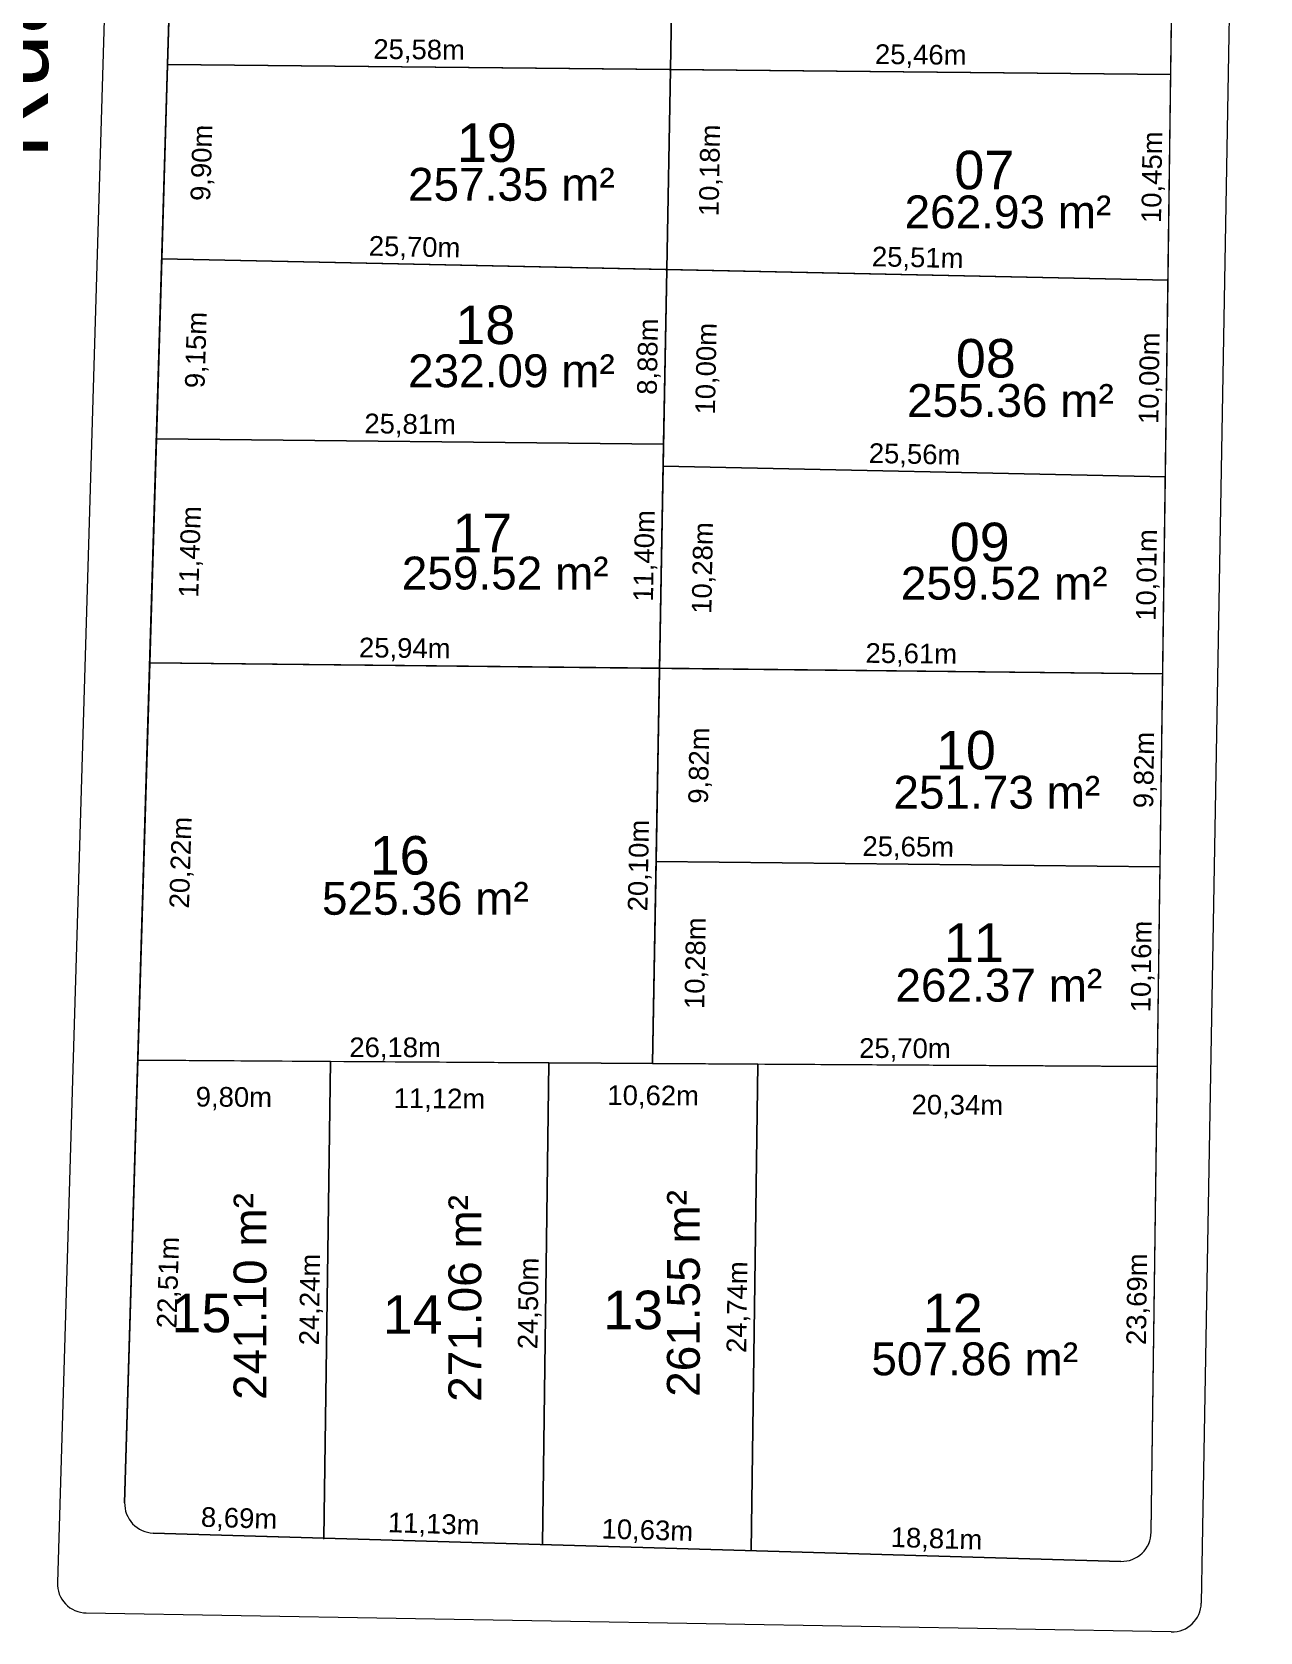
# Model space of a CAD drawing. Header units: metres. Extents: x 3808 to 8215, y 2374 to 6187.
# Drawn here: x 5210.8 to 5273.3, y 4418.6 to 4499.9 of the extents above; entities that cross this region are included whole.
import ezdxf
from ezdxf.enums import TextEntityAlignment as Align

# ---------------------------------------------------------------- set-up
doc = ezdxf.new("R2010")
doc.units = ezdxf.units.M
for name, color, linetype in [('Areas Lotes', 1, 'Continuous'), ('Calçada', 8, 'Continuous'), ('COTAS', 7, 'Continuous'), ('Lote', 7, 'Continuous'), ('Nome das Ruas', 7, 'Continuous'), ('Nº Lote', 7, 'Continuous'), ('quadras', 7, 'Continuous')]:
    doc.layers.add(name, color=color, linetype=linetype)
doc.styles.add('Arial', font='arial.ttf')
doc.dimstyles.new('Copy(2) of ISO-25', dxfattribs={"dimtxt": 1, "dimasz": 2.5, "dimexe": 1.25, "dimexo": 0.625, "dimgap": 0.2, "dimtad": 1, "dimtoh": 1, "dimlfac": 1, "dimzin": 1, "dimtxsty": 'Arial', "dimblk": 'NONE', "dimcen": 0, "dimse1": 1, "dimse2": 1, "dimsd1": 1, "dimsd2": 1, "dimclrt": 256, "dimaunit": 1, "dimadec": 3, "dimazin": 0, "dimtfac": 1, "dimtmove": 0, "dimatfit": 3, "dimldrblk": 'NONE', "dimfxl": 1, "dimtolj": 1, "dimtzin": 0, "dimarcsym": 0})

# ---------------------------------------------------------------- blocks, each defined once
blk = doc.blocks.new('*D6688')
at = {"layer": 'Defpoints', "color": 0, "linetype": 'Continuous', "transparency": 16777216}
for p in [(5236.78, 4423.012), (5236.78, 4423.012), (5247.401, 4422.701)]:
    blk.add_point(p, dxfattribs=at)
at = {"layer": 'Lote', "linetype": 'Continuous', "lineweight": 5, "transparency": 16777216, "insert": (5242.114, 4423.657), "char_height": 1, "attachment_point": 5, "rotation": 358.3223, "style": 'Arial'}
blk.add_mtext('\\A1;10,63m', dxfattribs=at)
blk = doc.blocks.new('_None')
blk = doc.blocks.new('*D6689')
at = {"layer": 'Defpoints', "color": 0, "linetype": 'Continuous', "transparency": 16777216}
for p in [(5225.659, 4423.338), (5236.78, 4423.012), (5236.78, 4423.012)]:
    blk.add_point(p, dxfattribs=at)
at = {"layer": 'Lote', "linetype": 'Continuous', "lineweight": 5, "transparency": 16777216, "insert": (5231.243, 4423.975), "char_height": 1, "attachment_point": 5, "rotation": 358.3223, "style": 'Arial'}
blk.add_mtext('\\A1;11,13m', dxfattribs=at)
blk = doc.blocks.new('*D6690')
at = {"layer": 'Defpoints', "color": 0, "linetype": 'Continuous', "transparency": 16777216}
for p in [(5225.985, 4447.575), (5225.985, 4447.575), (5225.659, 4423.338)]:
    blk.add_point(p, dxfattribs=at)
at = {"layer": 'Lote', "linetype": 'Continuous', "lineweight": 5, "transparency": 16777216, "insert": (5225.021, 4435.467), "char_height": 1, "attachment_point": 5, "rotation": 89.22914, "style": 'Arial'}
blk.add_mtext('\\A1;24,24m', dxfattribs=at)
blk = doc.blocks.new('*D6691')
at = {"layer": 'Defpoints', "color": 0, "linetype": 'Continuous', "transparency": 16777216}
for p in [(5237.109, 4447.505), (5237.109, 4447.505), (5236.78, 4423.012)]:
    blk.add_point(p, dxfattribs=at)
at = {"layer": 'Lote', "linetype": 'Continuous', "lineweight": 5, "transparency": 16777216, "insert": (5236.144, 4435.269), "char_height": 1, "attachment_point": 5, "rotation": 89.22914, "style": 'Arial'}
blk.add_mtext('\\A1;24,50m', dxfattribs=at)
blk = doc.blocks.new('*D6692')
at = {"layer": 'Defpoints', "color": 0, "linetype": 'Continuous', "transparency": 16777216}
for p in [(5247.734, 4447.439), (5247.734, 4447.439), (5247.401, 4422.701)]:
    blk.add_point(p, dxfattribs=at)
at = {"layer": 'Lote', "linetype": 'Continuous', "lineweight": 5, "transparency": 16777216, "insert": (5246.766, 4435.081), "char_height": 1, "attachment_point": 5, "rotation": 89.22914, "style": 'Arial'}
blk.add_mtext('\\A1;24,74m', dxfattribs=at)
blk = doc.blocks.new('*D6693')
at = {"layer": 'Defpoints', "color": 0, "linetype": 'Continuous', "transparency": 16777216}
for p in [(5268.069, 4447.312), (5268.069, 4447.312), (5267.75, 4423.629)]:
    blk.add_point(p, dxfattribs=at)
at = {"layer": 'Lote', "linetype": 'Continuous', "lineweight": 5, "transparency": 16777216, "insert": (5267.108, 4435.482), "char_height": 1, "attachment_point": 5, "rotation": 89.22914, "style": 'Arial'}
blk.add_mtext('\\A1;23,69m', dxfattribs=at)
blk = doc.blocks.new('*D6694')
at = {"layer": 'Defpoints', "color": 0, "linetype": 'Continuous', "transparency": 16777216}
for p in [(5247.734, 4447.439), (5268.069, 4447.312), (5247.716, 4444.539)]:
    blk.add_point(p, dxfattribs=at)
at = {"layer": 'Lote', "linetype": 'Continuous', "lineweight": 5, "transparency": 16777216, "insert": (5257.888, 4445.276), "char_height": 1, "attachment_point": 5, "rotation": 359.64314, "style": 'Arial'}
blk.add_mtext('\\A1;20,34m', dxfattribs=at)
blk = doc.blocks.new('*D6695')
at = {"layer": 'Defpoints', "color": 0, "linetype": 'Continuous', "transparency": 16777216}
for p in [(5237.109, 4447.505), (5247.734, 4447.439), (5247.718, 4444.922)]:
    blk.add_point(p, dxfattribs=at)
at = {"layer": 'Lote', "linetype": 'Continuous', "lineweight": 5, "transparency": 16777216, "insert": (5242.411, 4445.756), "char_height": 1, "attachment_point": 5, "rotation": 359.64314, "style": 'Arial'}
blk.add_mtext('\\A1;10,62m', dxfattribs=at)
blk = doc.blocks.new('*D6696')
at = {"layer": 'Defpoints', "color": 0, "linetype": 'Continuous', "transparency": 16777216}
for p in [(5225.985, 4447.575), (5237.109, 4447.505), (5225.968, 4444.835)]:
    blk.add_point(p, dxfattribs=at)
at = {"layer": 'Lote', "linetype": 'Continuous', "lineweight": 5, "transparency": 16777216, "insert": (5231.535, 4445.601), "char_height": 1, "attachment_point": 5, "rotation": 359.64314, "style": 'Arial'}
blk.add_mtext('\\A1;11,12m', dxfattribs=at)
blk = doc.blocks.new('*D6697')
at = {"layer": 'Defpoints', "color": 0, "linetype": 'Continuous', "transparency": 16777216}
for p in [(5216.188, 4447.636), (5225.985, 4447.575), (5216.171, 4444.907)]:
    blk.add_point(p, dxfattribs=at)
at = {"layer": 'Lote', "linetype": 'Continuous', "lineweight": 5, "transparency": 16777216, "insert": (5221.075, 4445.677), "char_height": 1, "attachment_point": 5, "rotation": 359.64314, "style": 'Arial'}
blk.add_mtext('\\A1;9,80m', dxfattribs=at)
blk = doc.blocks.new('*D6698')
at = {"layer": 'Defpoints', "color": 0, "linetype": 'Continuous', "transparency": 16777216}
for p in [(5242.733, 4467.569), (5242.733, 4467.569), (5242.369, 4447.472)]:
    blk.add_point(p, dxfattribs=at)
at = {"layer": 'Lote', "linetype": 'Continuous', "lineweight": 5, "transparency": 16777216, "insert": (5241.75, 4457.535), "char_height": 1, "attachment_point": 5, "rotation": 88.96325, "style": 'Arial'}
blk.add_mtext('\\A1;20,10m', dxfattribs=at)
blk = doc.blocks.new('*D6699')
at = {"layer": 'Defpoints', "color": 0, "linetype": 'Continuous', "transparency": 16777216}
for p in [(5242.555, 4457.748), (5268.205, 4457.472), (5268.205, 4457.472)]:
    blk.add_point(p, dxfattribs=at)
at = {"layer": 'Lote', "linetype": 'Continuous', "lineweight": 5, "transparency": 16777216, "insert": (5255.389, 4458.411), "char_height": 1, "attachment_point": 5, "rotation": 359.38136, "style": 'Arial'}
blk.add_mtext('\\A1;25,65m', dxfattribs=at)
blk = doc.blocks.new('*D6700')
at = {"layer": 'Defpoints', "color": 0, "linetype": 'Continuous', "transparency": 16777216}
for p in [(5242.733, 4467.569), (5268.337, 4467.293), (5268.337, 4467.293)]:
    blk.add_point(p, dxfattribs=at)
at = {"layer": 'Lote', "linetype": 'Continuous', "lineweight": 5, "transparency": 16777216, "insert": (5255.544, 4468.232), "char_height": 1, "attachment_point": 5, "rotation": 359.38136, "style": 'Arial'}
blk.add_mtext('\\A1;25,61m', dxfattribs=at)
blk = doc.blocks.new('*D6701')
at = {"layer": 'Defpoints', "color": 0, "linetype": 'Continuous', "transparency": 16777216}
for p in [(5242.919, 4477.844), (5268.472, 4477.305), (5268.472, 4477.305)]:
    blk.add_point(p, dxfattribs=at)
at = {"layer": 'Lote', "linetype": 'Continuous', "lineweight": 5, "transparency": 16777216, "insert": (5255.712, 4478.375), "char_height": 1, "attachment_point": 5, "rotation": 358.79243, "style": 'Arial'}
blk.add_mtext('\\A1;25,56m', dxfattribs=at)
blk = doc.blocks.new('*D6702')
at = {"layer": 'Defpoints', "color": 0, "linetype": 'Continuous', "transparency": 16777216}
for p in [(5217.133, 4479.242), (5217.133, 4479.242), (5242.939, 4478.963)]:
    blk.add_point(p, dxfattribs=at)
at = {"layer": 'Lote', "linetype": 'Continuous', "lineweight": 5, "transparency": 16777216, "insert": (5230.045, 4479.904), "char_height": 1, "attachment_point": 5, "rotation": 359.38136, "style": 'Arial'}
blk.add_mtext('\\A1;25,81m', dxfattribs=at)
blk = doc.blocks.new('*D6703')
at = {"layer": 'Defpoints', "color": 0, "linetype": 'Continuous', "transparency": 16777216}
for p in [(5216.793, 4467.849), (5216.793, 4467.849), (5242.733, 4467.569)]:
    blk.add_point(p, dxfattribs=at)
at = {"layer": 'Lote', "linetype": 'Continuous', "lineweight": 5, "transparency": 16777216, "insert": (5229.771, 4468.51), "char_height": 1, "attachment_point": 5, "rotation": 359.38136, "style": 'Arial'}
blk.add_mtext('\\A1;25,94m', dxfattribs=at)
blk = doc.blocks.new('*D6704')
at = {"layer": 'Defpoints', "color": 0, "linetype": 'Continuous', "transparency": 16777216}
for p in [(5242.555, 4457.748), (5245.535, 4457.695), (5242.369, 4447.472)]:
    blk.add_point(p, dxfattribs=at)
at = {"layer": 'Lote', "linetype": 'Continuous', "lineweight": 5, "transparency": 16777216, "insert": (5244.641, 4452.571), "char_height": 1, "attachment_point": 5, "rotation": 88.96325, "style": 'Arial'}
blk.add_mtext('\\A1;10,28m', dxfattribs=at)
blk = doc.blocks.new('*D6705')
at = {"layer": 'Defpoints', "color": 0, "linetype": 'Continuous', "transparency": 16777216}
for p in [(5242.733, 4467.569), (5245.713, 4467.515), (5242.555, 4457.748)]:
    blk.add_point(p, dxfattribs=at)
at = {"layer": 'Lote', "linetype": 'Continuous', "lineweight": 5, "transparency": 16777216, "insert": (5244.823, 4462.619), "char_height": 1, "attachment_point": 5, "rotation": 88.96325, "style": 'Arial'}
blk.add_mtext('\\A1;9,82m', dxfattribs=at)
blk = doc.blocks.new('*D6706')
at = {"layer": 'Defpoints', "color": 0, "linetype": 'Continuous', "transparency": 16777216}
for p in [(5242.919, 4477.844), (5245.899, 4477.79), (5242.733, 4467.569)]:
    blk.add_point(p, dxfattribs=at)
at = {"layer": 'Lote', "linetype": 'Continuous', "lineweight": 5, "transparency": 16777216, "insert": (5245.005, 4472.667), "char_height": 1, "attachment_point": 5, "rotation": 88.96325, "style": 'Arial'}
blk.add_mtext('\\A1;10,28m', dxfattribs=at)
blk = doc.blocks.new('*D6707')
at = {"layer": 'Defpoints', "color": 0, "linetype": 'Continuous', "transparency": 16777216}
for p in [(5243.1, 4487.842), (5246.079, 4487.788), (5242.919, 4477.844)]:
    blk.add_point(p, dxfattribs=at)
at = {"layer": 'Lote', "linetype": 'Continuous', "lineweight": 5, "transparency": 16777216, "insert": (5245.188, 4482.803), "char_height": 1, "attachment_point": 5, "rotation": 88.96325, "style": 'Arial'}
blk.add_mtext('\\A1;10,00m', dxfattribs=at)
blk = doc.blocks.new('*D6708')
at = {"layer": 'Defpoints', "color": 0, "linetype": 'Continuous', "transparency": 16777216}
for p in [(5243.284, 4498.017), (5246.264, 4497.963), (5243.1, 4487.842)]:
    blk.add_point(p, dxfattribs=at)
at = {"layer": 'Lote', "linetype": 'Continuous', "lineweight": 5, "transparency": 16777216, "insert": (5245.371, 4492.89), "char_height": 1, "attachment_point": 5, "rotation": 88.96325, "style": 'Arial'}
blk.add_mtext('\\A1;10,18m', dxfattribs=at)
blk = doc.blocks.new('*D6709')
at = {"layer": 'Defpoints', "color": 0, "linetype": 'Continuous', "transparency": 16777216}
for p in [(5243.464, 4507.954), (5246.443, 4507.901), (5243.284, 4498.017)]:
    blk.add_point(p, dxfattribs=at)
at = {"layer": 'Lote', "linetype": 'Continuous', "lineweight": 5, "transparency": 16777216, "insert": (5245.553, 4502.946), "char_height": 1, "attachment_point": 5, "rotation": 88.96325, "style": 'Arial'}
blk.add_mtext('\\A1;9,94m', dxfattribs=at)
blk = doc.blocks.new('*D6723')
at = {"layer": 'Defpoints', "color": 0, "linetype": 'Continuous', "transparency": 16777216}
for p in [(5268.881, 4507.706), (5268.747, 4497.758), (5268.747, 4497.758)]:
    blk.add_point(p, dxfattribs=at)
at = {"layer": 'Lote', "linetype": 'Continuous', "lineweight": 5, "transparency": 16777216, "insert": (5268.013, 4502.743), "char_height": 1, "attachment_point": 5, "rotation": 89.22914, "style": 'Arial'}
blk.add_mtext('\\A1;9,95m', dxfattribs=at)
blk = doc.blocks.new('*D6724')
at = {"layer": 'Defpoints', "color": 0, "linetype": 'Continuous', "transparency": 16777216}
for p in [(5268.747, 4497.758), (5268.607, 4487.304), (5268.607, 4487.304)]:
    blk.add_point(p, dxfattribs=at)
at = {"layer": 'Lote', "linetype": 'Continuous', "lineweight": 5, "transparency": 16777216, "insert": (5267.876, 4492.542), "char_height": 1, "attachment_point": 5, "rotation": 89.22914, "style": 'Arial'}
blk.add_mtext('\\A1;10,45m', dxfattribs=at)
blk = doc.blocks.new('*D6725')
at = {"layer": 'Defpoints', "color": 0, "linetype": 'Continuous', "transparency": 16777216}
for p in [(5268.607, 4487.304), (5268.472, 4477.305), (5268.472, 4477.305)]:
    blk.add_point(p, dxfattribs=at)
at = {"layer": 'Lote', "linetype": 'Continuous', "lineweight": 5, "transparency": 16777216, "insert": (5267.739, 4482.315), "char_height": 1, "attachment_point": 5, "rotation": 89.22914, "style": 'Arial'}
blk.add_mtext('\\A1;10,00m', dxfattribs=at)
blk = doc.blocks.new('*D6726')
at = {"layer": 'Defpoints', "color": 0, "linetype": 'Continuous', "transparency": 16777216}
for p in [(5268.472, 4477.305), (5268.337, 4467.295), (5268.472, 4467.293)]:
    blk.add_point(p, dxfattribs=at)
at = {"layer": 'Lote', "linetype": 'Continuous', "lineweight": 5, "transparency": 16777216, "insert": (5267.604, 4472.311), "char_height": 1, "attachment_point": 5, "rotation": 89.22914, "style": 'Arial'}
blk.add_mtext('\\A1;10,01m', dxfattribs=at)
blk = doc.blocks.new('*D6727')
at = {"layer": 'Defpoints', "color": 0, "linetype": 'Continuous', "transparency": 16777216}
for p in [(5268.472, 4467.293), (5268.205, 4457.472), (5268.205, 4457.472)]:
    blk.add_point(p, dxfattribs=at)
at = {"layer": 'Lote', "linetype": 'Continuous', "lineweight": 5, "transparency": 16777216, "insert": (5267.471, 4462.394), "char_height": 1, "attachment_point": 5, "rotation": 89.22914, "style": 'Arial'}
blk.add_mtext('\\A1;9,82m', dxfattribs=at)
blk = doc.blocks.new('*D6728')
at = {"layer": 'Defpoints', "color": 0, "linetype": 'Continuous', "transparency": 16777216}
for p in [(5268.205, 4457.472), (5268.069, 4447.312), (5268.069, 4447.312)]:
    blk.add_point(p, dxfattribs=at)
at = {"layer": 'Lote', "linetype": 'Continuous', "lineweight": 5, "transparency": 16777216, "insert": (5267.336, 4452.403), "char_height": 1, "attachment_point": 5, "rotation": 89.22914, "style": 'Arial'}
blk.add_mtext('\\A1;10,16m', dxfattribs=at)
blk = doc.blocks.new('*D6729')
at = {"layer": 'Defpoints', "color": 0, "linetype": 'Continuous', "transparency": 16777216}
for p in [(5247.401, 4422.701), (5247.401, 4422.701), (5266.206, 4422.15)]:
    blk.add_point(p, dxfattribs=at)
at = {"layer": 'Lote', "linetype": 'Continuous', "lineweight": 5, "transparency": 16777216, "insert": (5256.827, 4423.226), "char_height": 1, "attachment_point": 5, "rotation": 358.3223, "style": 'Arial'}
blk.add_mtext('\\A1;18,81m', dxfattribs=at)
blk = doc.blocks.new('*D6730')
at = {"layer": 'Defpoints', "color": 0, "linetype": 'Continuous', "transparency": 16777216}
for p in [(5216.971, 4423.592), (5225.659, 4423.338), (5225.659, 4423.338)]:
    blk.add_point(p, dxfattribs=at)
at = {"layer": 'Lote', "linetype": 'Continuous', "lineweight": 5, "transparency": 16777216, "insert": (5221.339, 4424.266), "char_height": 1, "attachment_point": 5, "rotation": 358.3223, "style": 'Arial'}
blk.add_mtext('\\A1;8,69m', dxfattribs=at)
blk = doc.blocks.new('*D6731')
at = {"layer": 'Defpoints', "color": 0, "linetype": 'Continuous', "transparency": 16777216}
for p in [(5216.188, 4447.636), (5218.95, 4447.553), (5215.516, 4425.136)]:
    blk.add_point(p, dxfattribs=at)
at = {"layer": 'Lote', "linetype": 'Continuous', "lineweight": 5, "transparency": 16777216, "insert": (5217.813, 4436.327), "char_height": 1, "attachment_point": 5, "rotation": 88.28765, "style": 'Arial'}
blk.add_mtext('\\A1;22,51m', dxfattribs=at)
blk = doc.blocks.new('*D6732')
at = {"layer": 'Defpoints', "color": 0, "linetype": 'Continuous', "transparency": 16777216}
for p in [(5216.793, 4467.849), (5219.554, 4467.767), (5216.188, 4447.636)]:
    blk.add_point(p, dxfattribs=at)
at = {"layer": 'Lote', "linetype": 'Continuous', "lineweight": 5, "transparency": 16777216, "insert": (5218.451, 4457.684), "char_height": 1, "attachment_point": 5, "rotation": 88.28765, "style": 'Arial'}
blk.add_mtext('\\A1;20,22m', dxfattribs=at)
blk = doc.blocks.new('*D6733')
at = {"layer": 'Defpoints', "color": 0, "linetype": 'Continuous', "transparency": 16777216}
for p in [(5217.133, 4479.242), (5219.895, 4479.16), (5216.793, 4467.849)]:
    blk.add_point(p, dxfattribs=at)
at = {"layer": 'Lote', "linetype": 'Continuous', "lineweight": 5, "transparency": 16777216, "insert": (5218.924, 4473.487), "char_height": 1, "attachment_point": 5, "rotation": 88.28765, "style": 'Arial'}
blk.add_mtext('\\A1;11,40m', dxfattribs=at)
blk = doc.blocks.new('*D6734')
at = {"layer": 'Defpoints', "color": 0, "linetype": 'Continuous', "transparency": 16777216}
for p in [(5217.407, 4488.384), (5220.168, 4488.301), (5217.133, 4479.242)]:
    blk.add_point(p, dxfattribs=at)
at = {"layer": 'Lote', "linetype": 'Continuous', "lineweight": 5, "transparency": 16777216, "insert": (5219.231, 4483.754), "char_height": 1, "attachment_point": 5, "rotation": 88.28765, "style": 'Arial'}
blk.add_mtext('\\A1;9,15m', dxfattribs=at)
blk = doc.blocks.new('*D6735')
at = {"layer": 'Defpoints', "color": 0, "linetype": 'Continuous', "transparency": 16777216}
for p in [(5217.702, 4498.278), (5220.464, 4498.195), (5217.407, 4488.384)]:
    blk.add_point(p, dxfattribs=at)
at = {"layer": 'Lote', "linetype": 'Continuous', "lineweight": 5, "transparency": 16777216, "insert": (5219.515, 4493.272), "char_height": 1, "attachment_point": 5, "rotation": 88.28765, "style": 'Arial'}
blk.add_mtext('\\A1;9,90m', dxfattribs=at)
blk = doc.blocks.new('*D6736')
at = {"layer": 'Defpoints', "color": 0, "linetype": 'Continuous', "transparency": 16777216}
for p in [(5217.999, 4508.204), (5220.76, 4508.121), (5217.702, 4498.278)]:
    blk.add_point(p, dxfattribs=at)
at = {"layer": 'Lote', "linetype": 'Continuous', "lineweight": 5, "transparency": 16777216, "insert": (5219.811, 4503.182), "char_height": 1, "attachment_point": 5, "rotation": 88.28765, "style": 'Arial'}
blk.add_mtext('\\A1;9,93m', dxfattribs=at)
blk = doc.blocks.new('*D7065')
at = {"layer": 'Defpoints', "color": 0, "linetype": 'Continuous', "transparency": 16777216}
for p in [(5217.702, 4498.278), (5217.702, 4498.278), (5243.284, 4498.017)]:
    blk.add_point(p, dxfattribs=at)
at = {"layer": 'COTAS', "linetype": 'Continuous', "lineweight": 5, "transparency": 16777216, "insert": (5230.501, 4498.948), "char_height": 1, "attachment_point": 5, "rotation": 359.41658, "style": 'Arial'}
blk.add_mtext('\\A1;25,58m', dxfattribs=at)
blk = doc.blocks.new('*D7066')
at = {"layer": 'Defpoints', "color": 0, "linetype": 'Continuous', "transparency": 16777216}
for p in [(5243.284, 4498.017), (5243.284, 4498.017), (5268.747, 4497.758)]:
    blk.add_point(p, dxfattribs=at)
at = {"layer": 'COTAS', "linetype": 'Continuous', "lineweight": 5, "transparency": 16777216, "insert": (5256.024, 4498.688), "char_height": 1, "attachment_point": 5, "rotation": 359.41658, "style": 'Arial'}
blk.add_mtext('\\A1;25,46m', dxfattribs=at)
blk = doc.blocks.new('*D7067')
at = {"layer": 'Defpoints', "color": 0, "linetype": 'Continuous', "transparency": 16777216}
for p in [(5243.1, 4487.842), (5268.607, 4487.304), (5268.607, 4487.304)]:
    blk.add_point(p, dxfattribs=at)
at = {"layer": 'COTAS', "linetype": 'Continuous', "lineweight": 5, "transparency": 16777216, "insert": (5255.87, 4488.374), "char_height": 1, "attachment_point": 5, "rotation": 358.79188, "style": 'Arial'}
blk.add_mtext('\\A1;25,51m', dxfattribs=at)
blk = doc.blocks.new('*D7068')
at = {"layer": 'Defpoints', "color": 0, "linetype": 'Continuous', "transparency": 16777216}
for p in [(5217.407, 4488.384), (5217.407, 4488.384), (5243.1, 4487.842)]:
    blk.add_point(p, dxfattribs=at)
at = {"layer": 'COTAS', "linetype": 'Continuous', "lineweight": 5, "transparency": 16777216, "insert": (5230.27, 4488.914), "char_height": 1, "attachment_point": 5, "rotation": 358.79188, "style": 'Arial'}
blk.add_mtext('\\A1;25,70m', dxfattribs=at)
blk = doc.blocks.new('*D7069')
at = {"layer": 'Defpoints', "color": 0, "linetype": 'Continuous', "transparency": 16777216}
for p in [(5216.188, 4447.636), (5242.372, 4447.636), (5242.372, 4447.399)]:
    blk.add_point(p, dxfattribs=at)
at = {"layer": 'COTAS', "linetype": 'Continuous', "lineweight": 5, "transparency": 16777216, "insert": (5229.28, 4448.2), "char_height": 1, "attachment_point": 5, "style": 'Arial'}
blk.add_mtext('\\A1;26,18m', dxfattribs=at)
blk = doc.blocks.new('*D7070')
at = {"layer": 'Defpoints', "color": 0, "linetype": 'Continuous', "transparency": 16777216}
for p in [(5242.368, 4447.399), (5268.069, 4447.312), (5268.069, 4447.312)]:
    blk.add_point(p, dxfattribs=at)
at = {"layer": 'COTAS', "linetype": 'Continuous', "lineweight": 5, "transparency": 16777216, "insert": (5255.221, 4448.156), "char_height": 1, "attachment_point": 5, "rotation": 359.80781, "style": 'Arial'}
blk.add_mtext('\\A1;25,70m', dxfattribs=at)
blk = doc.blocks.new('*D7736')
at = {"layer": 'Defpoints', "color": 0, "linetype": 'Continuous', "transparency": 16777216}
for p in [(5242.939, 4478.963), (5242.939, 4478.963), (5242.733, 4467.569)]:
    blk.add_point(p, dxfattribs=at)
at = {"layer": 'Lote', "linetype": 'Continuous', "lineweight": 5, "transparency": 16777216, "insert": (5242.035, 4473.281), "char_height": 1, "attachment_point": 5, "rotation": 88.96325, "style": 'Arial'}
blk.add_mtext('\\A1;11,40m', dxfattribs=at)
blk = doc.blocks.new('*D7737')
at = {"layer": 'Defpoints', "color": 0, "linetype": 'Continuous', "transparency": 16777216}
for p in [(5243.1, 4487.842), (5243.1, 4487.842), (5242.939, 4478.963)]:
    blk.add_point(p, dxfattribs=at)
at = {"layer": 'Lote', "linetype": 'Continuous', "lineweight": 5, "transparency": 16777216, "insert": (5242.218, 4483.417), "char_height": 1, "attachment_point": 5, "rotation": 88.96325, "style": 'Arial'}
blk.add_mtext('\\A1;8,88m', dxfattribs=at)

msp = doc.modelspace()

# ---------------------------------------------------------------- linework, layer by layer
at = {"layer": 'Calçada', "linetype": 'Continuous', "lineweight": 5}
for p, q in [((5217.195, 4591.721), (5212.094, 4421.07)), ((5273.289, 4590.715), (5270.297, 4420.033)), ((5268.771, 4418.559), (5213.567, 4419.525))]:
    msp.add_line(p, q, dxfattribs=at)
for centre, start, end in [((5213.593, 4421.025), 178.28765, 268.99762), ((5268.797, 4420.059), 268.99762, 358.9959)]:
    msp.add_arc(centre, 1.5, start, end, dxfattribs=at)
at = {"layer": 'Lote', "lineweight": 5}
for p, q in [((5243.588, 4514.85), (5242.369, 4447.472)), ((5217.702, 4498.278), (5268.747, 4497.758)), ((5217.407, 4488.384), (5268.607, 4487.304)), ((5217.133, 4479.242), (5242.939, 4478.963)), ((5216.793, 4467.849), (5268.337, 4467.293)), ((5242.555, 4457.748), (5268.205, 4457.472)), ((5216.188, 4447.636), (5268.069, 4447.312)), ((5225.658, 4423.281), (5225.985, 4447.575)), ((5236.779, 4422.972), (5237.109, 4447.505)), ((5247.401, 4422.701), (5247.734, 4447.439))]:
    msp.add_line(p, q, dxfattribs=at)
at = {"layer": 'Lote', "linetype": 'Continuous', "lineweight": 5}
msp.add_line((5242.919, 4477.844), (5268.472, 4477.305), dxfattribs=at)
at = {"layer": 'Lote', "linetype": 'Continuous', "lineweight": 5, "flags": 128}
for points in [[(5217.999, 4508.204), (5217.702, 4498.278), (5243.284, 4498.017), (5243.464, 4507.954)], [(5243.464, 4507.954), (5243.284, 4498.017), (5268.747, 4497.758), (5268.881, 4507.706)], [(5243.1, 4487.842), (5243.284, 4498.017), (5217.702, 4498.278), (5217.407, 4488.384)], [(5268.607, 4487.304), (5268.747, 4497.758), (5243.284, 4498.017), (5243.1, 4487.842)], [(5242.939, 4478.963), (5243.1, 4487.842), (5217.407, 4488.384), (5217.133, 4479.242)], [(5268.472, 4477.305), (5268.607, 4487.304), (5243.1, 4487.842), (5242.919, 4477.844)], [(5242.733, 4467.569), (5242.939, 4478.963), (5217.133, 4479.242), (5216.793, 4467.849)], [(5268.337, 4467.293), (5268.472, 4477.305), (5242.919, 4477.844), (5242.733, 4467.569)], [(5242.369, 4447.472), (5242.733, 4467.569), (5216.793, 4467.849), (5216.188, 4447.636)], [(5268.205, 4457.472), (5268.337, 4467.293), (5242.733, 4467.569), (5242.555, 4457.748)], [(5242.555, 4457.748), (5242.369, 4447.472), (5268.069, 4447.312), (5268.205, 4457.472)], [(5237.109, 4447.505), (5225.985, 4447.575), (5225.659, 4423.338), (5236.78, 4423.012)], [(5247.734, 4447.439), (5237.109, 4447.505), (5236.78, 4423.012), (5247.401, 4422.701)]]:
    msp.add_lwpolyline(points, close=True, dxfattribs=at)
for points in [[(5225.985, 4447.575), (5216.188, 4447.636), (5215.516, 4425.136, 0.414391), (5216.971, 4423.592), (5225.659, 4423.338)], [(5267.75, 4423.629), (5268.069, 4447.312), (5247.734, 4447.439), (5247.401, 4422.701), (5266.206, 4422.15, 0.418857)]]:
    msp.add_lwpolyline(points, format="xyb", close=True, dxfattribs=at)
at = {"layer": 'quadras', "lineweight": 5}
for p, q in [((5215.516, 4425.136), (5220.362, 4587.25)), ((5267.75, 4423.629), (5269.941, 4586.492)), ((5266.206, 4422.15), (5216.971, 4423.592))]:
    msp.add_line(p, q, dxfattribs=at)
at = {"layer": 'quadras', "linetype": 'Continuous', "lineweight": 5, "flags": 128}
msp.add_lwpolyline([(5269.941, 4586.492, 0.413797), (5268.464, 4588.012), (5221.884, 4588.705, 0.409824), (5220.362, 4587.25), (5215.516, 4425.136, 0.414391), (5216.971, 4423.592), (5266.206, 4422.15, 0.418857), (5267.75, 4423.629)], format="xyb", close=True, dxfattribs=at)
at = {"layer": 'quadras', "lineweight": 5}
for centre, start, end in [((5217.015, 4425.092), 178.28765, 268.3223), ((5266.25, 4423.649), 268.3223, 359.22914)]:
    msp.add_arc(centre, 1.5, start, end, dxfattribs=at)

# ---------------------------------------------------------------- texts
at = {"layer": 'Areas Lotes', "linetype": 'Continuous', "lineweight": 5, "style": 'Arial'}
for s, p in [('257.35 m²', (5229.936, 4491.345)), ('262.93 m²', (5255.202, 4489.942)), ('232.09 m²', (5229.937, 4481.863)), ('255.36 m²', (5255.329, 4480.352)), ('259.52 m²', (5229.619, 4471.575)), ('259.52 m²', (5255.012, 4471.061)), ('251.73 m²', (5254.636, 4460.428)), ('525.36 m²', (5225.558, 4455.035)), ('262.37 m²', (5254.739, 4450.616))]:
    msp.add_text(s, height=1.6726, dxfattribs=at).set_placement(p)
at = {"layer": 'Areas Lotes', "lineweight": 5, "style": 'Arial'}
for s, p in [('241.10 m²', (5222.732, 4430.361)), ('271.06 m²', (5233.663, 4430.265)), ('261.55 m²', (5244.783, 4430.519))]:
    msp.add_text(s, height=1.6726, rotation=90, dxfattribs=at).set_placement(p)
msp.add_text('507.86 m²', height=1.6726, dxfattribs=at).set_placement((5253.513, 4431.614))
at = {"layer": 'Nome das Ruas', "lineweight": 5, "style": 'Arial'}
msp.add_text('Rua Sergipe', height=3.55, rotation=90, dxfattribs=at).set_placement((5211.618, 4493.484, 165.916))
at = {"layer": 'Nº Lote', "linetype": 'Continuous', "lineweight": 5, "style": 'Arial'}
for s, p in [('19', (5233.947, 4493.318)), ('07', (5259.259, 4491.93)), ('18', (5233.869, 4484.054)), ('08', (5259.337, 4482.355)), ('17', (5233.713, 4473.467)), ('09', (5259.026, 4473.014)), ('10', (5258.324, 4462.427)), ('16', (5229.511, 4457.078)), ('11', (5258.734, 4452.632)), ('15', (5219.424, 4433.802)), ('14', (5230.174, 4433.724)), ('13', (5241.391, 4433.958)), ('12', (5257.659, 4433.8))]:
    msp.add_text(s, height=1.96, dxfattribs=at).set_placement(p, align=Align.CENTER)

# ---------------------------------------------------------------- dimensions: what is measured, and where the dimension line sits
at = {"layer": 'COTAS', "linetype": 'Continuous', "lineweight": 5}
for p1, p2, distance, picture, middle in [((5243.284, 4498.017), (5217.702, 4498.278), 0, '*D7065', (5230.501, 4498.948)), ((5268.747, 4497.758), (5243.284, 4498.017), 0, '*D7066', (5256.024, 4498.688)), ((5243.1, 4487.842), (5217.407, 4488.384), 0, '*D7068', (5230.27, 4488.914)), ((5243.1, 4487.842), (5268.607, 4487.304), 0, '*D7067', (5255.87, 4488.374)), ((5216.188, 4447.636), (5242.372, 4447.636), -0.237, '*D7069', (5229.28, 4448.2)), ((5242.368, 4447.399), (5268.069, 4447.312), 0, '*D7070', (5255.221, 4448.156))]:
    dim = msp.add_aligned_dim(p1=p1, p2=p2, distance=distance, dimstyle='Copy(2) of ISO-25', override={"dimpost": 'm'}, dxfattribs=at)
    dim.commit()
    dim.dimension.update_dxf_attribs({"geometry": picture, "text_midpoint": middle})
at = {"layer": 'Lote', "linetype": 'Continuous', "lineweight": 5}
for base, p1, p2, angle, picture, middle in [((5220.76, 4508.121), (5217.702, 4498.278), (5217.999, 4508.204), 268.28765, '*D6736', (5219.811, 4503.182)), ((5246.443, 4507.901), (5243.284, 4498.017), (5243.464, 4507.954), 268.96325, '*D6709', (5245.553, 4502.946)), ((5268.747, 4497.758), (5268.881, 4507.706), (5268.747, 4497.758), 89.22914, '*D6723', (5268.013, 4502.743)), ((5220.464, 4498.195), (5217.407, 4488.384), (5217.702, 4498.278), 268.28765, '*D6735', (5219.515, 4493.272)), ((5246.264, 4497.963), (5243.1, 4487.842), (5243.284, 4498.017), 268.96325, '*D6708', (5245.371, 4492.89)), ((5268.607, 4487.304), (5268.747, 4497.758), (5268.607, 4487.304), 89.22914, '*D6724', (5267.876, 4492.542)), ((5220.168, 4488.301), (5217.133, 4479.242), (5217.407, 4488.384), 268.28765, '*D6734', (5219.231, 4483.754)), ((5246.079, 4487.788), (5242.919, 4477.844), (5243.1, 4487.842), 268.96325, '*D6707', (5245.188, 4482.803)), ((5268.472, 4477.305), (5268.607, 4487.304), (5268.472, 4477.305), 89.22914, '*D6725', (5267.739, 4482.315)), ((5219.895, 4479.16), (5216.793, 4467.849), (5217.133, 4479.242), 268.28765, '*D6733', (5218.924, 4473.487)), ((5245.899, 4477.79), (5242.733, 4467.569), (5242.919, 4477.844), 268.96325, '*D6706', (5245.005, 4472.667)), ((5268.337, 4467.295), (5268.472, 4477.305), (5268.472, 4467.293), 89.22914, '*D6726', (5267.604, 4472.311)), ((5219.554, 4467.767), (5216.188, 4447.636), (5216.793, 4467.849), 268.28765, '*D6732', (5218.451, 4457.684)), ((5245.713, 4467.515), (5242.555, 4457.748), (5242.733, 4467.569), 268.96325, '*D6705', (5244.823, 4462.619)), ((5268.205, 4457.472), (5268.472, 4467.293), (5268.205, 4457.472), 89.22914, '*D6727', (5267.471, 4462.394)), ((5268.069, 4447.312), (5268.205, 4457.472), (5268.069, 4447.312), 89.22914, '*D6728', (5267.336, 4452.403))]:
    dim = msp.add_linear_dim(base=base, p1=p1, p2=p2, angle=angle, dimstyle='Copy(2) of ISO-25', override={"dimpost": 'm', "dimtmove": 1}, dxfattribs=at)
    dim.commit()
    dim.dimension.update_dxf_attribs({"geometry": picture, "text_midpoint": middle})
for p1, p2, distance, picture, middle in [((5242.939, 4478.963), (5243.1, 4487.842), 0, '*D7737', (5242.218, 4483.417)), ((5242.939, 4478.963), (5217.133, 4479.242), 0, '*D6702', (5230.045, 4479.904)), ((5242.733, 4467.569), (5242.939, 4478.963), 0, '*D7736', (5242.035, 4473.281)), ((5242.919, 4477.844), (5268.472, 4477.305), 0, '*D6701', (5255.712, 4478.375)), ((5242.733, 4467.569), (5216.793, 4467.849), 0, '*D6703', (5229.771, 4468.51)), ((5242.733, 4467.569), (5268.337, 4467.293), 0, '*D6700', (5255.544, 4468.232)), ((5242.369, 4447.472), (5242.733, 4467.569), 0, '*D6698', (5241.75, 4457.535)), ((5242.555, 4457.748), (5268.205, 4457.472), 0, '*D6699', (5255.389, 4458.411)), ((5242.369, 4447.472), (5242.555, 4457.748), -2.98, '*D6704', (5244.641, 4452.571)), ((5215.516, 4425.136), (5216.188, 4447.636), -2.762, '*D6731', (5217.813, 4436.327)), ((5225.985, 4447.575), (5216.188, 4447.636), 2.729, '*D6697', (5221.075, 4445.677)), ((5225.659, 4423.338), (5225.985, 4447.575), 0, '*D6690', (5225.021, 4435.467)), ((5237.109, 4447.505), (5225.985, 4447.575), 2.74, '*D6696', (5231.535, 4445.601)), ((5236.78, 4423.012), (5237.109, 4447.505), 0, '*D6691', (5236.144, 4435.269)), ((5237.1094, 4447.5052), (5247.7337, 4447.4391), -2.5167, '*D6695', (5242.4109, 4445.7565)), ((5247.401, 4422.701), (5247.734, 4447.439), 0, '*D6692', (5246.766, 4435.081)), ((5268.069, 4447.312), (5247.734, 4447.439), 2.9, '*D6694', (5257.888, 4445.276)), ((5267.75, 4423.629), (5268.069, 4447.312), 0, '*D6693', (5267.108, 4435.482)), ((5216.971, 4423.592), (5225.659, 4423.338), 0, '*D6730', (5221.339, 4424.266)), ((5225.659, 4423.338), (5236.78, 4423.012), 0, '*D6689', (5231.243, 4423.975)), ((5247.401, 4422.701), (5236.78, 4423.012), 0, '*D6688', (5242.114, 4423.657)), ((5266.206, 4422.15), (5247.401, 4422.701), 0, '*D6729', (5256.827, 4423.226))]:
    dim = msp.add_aligned_dim(p1=p1, p2=p2, distance=distance, dimstyle='Copy(2) of ISO-25', override={"dimpost": 'm'}, dxfattribs=at)
    dim.commit()
    dim.dimension.update_dxf_attribs({"geometry": picture, "text_midpoint": middle})

doc.saveas('drawing.dxf')
